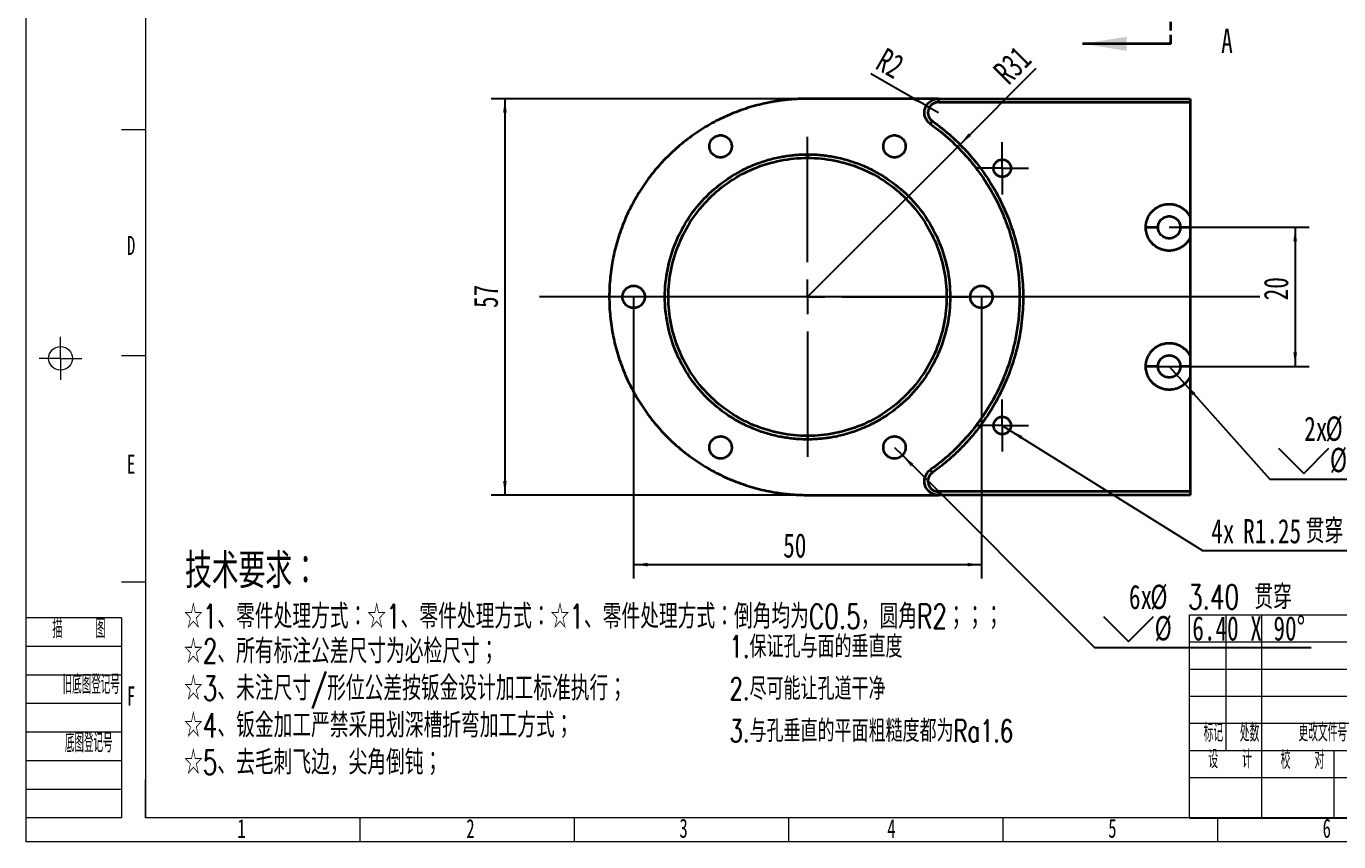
# Model space of a CAD drawing. Header units: millimetres. Extents: x 5 to 292, y 3 to 206.
# Drawn here: x 4.5 to 193.2, y 2.8 to 120.1 of the extents above; entities that cross this region are included whole.
import ezdxf

# ---------------------------------------------------------------- set-up
doc = ezdxf.new("R2010")
doc.units = ezdxf.units.MM
doc.linetypes.add('HIDDEN', pattern=[1.905, 1.27, -0.635])
doc.layers.add('10', color=7, linetype='Continuous')
doc.layers.add('SLD-0', color=7, linetype='Continuous')
doc.layers.add('粗实线层', color=7, linetype='Continuous', lineweight=25)
doc.styles.add('SLDTEXTSTYLE0', font='TXT', dxfattribs={"width": 0.7, "bigfont": 'bigfont'})
doc.styles.add('SLDTEXTSTYLE1', font='TXT', dxfattribs={"width": 0.7})
doc.styles.add('SLDTEXTSTYLE2', font='TXT', dxfattribs={"width": 0.49, "bigfont": 'bigfont'})
doc.styles.add('SLDTEXTSTYLE4', font='TXT', dxfattribs={"width": 0.496, "bigfont": 'bigfont'})
doc.styles.add('SLDTEXTSTYLE7', font='TXT', dxfattribs={"width": 0.638186})
doc.styles.add('SLDTEXTSTYLE8', font='TXT', dxfattribs={"width": 0.484951, "bigfont": 'bigfont'})
doc.styles.add('SLDTEXTSTYLE9', font='TXT', dxfattribs={"width": 0.454852, "bigfont": 'bigfont'})
doc.dimstyles.new('SLDDIMSTYLE1', dxfattribs={"dimtxt": 3.5, "dimasz": 2, "dimexe": 0, "dimexo": 0.0625, "dimgap": 0.875, "dimtad": 2, "dimrnd": 1e-09, "dimzin": 12, "dimdsep": 46, "dimtxsty": 'SLDTEXTSTYLE1', "dimsah": 1, "dimcen": 0.09, "dimadec": 0, "dimazin": 3, "dimtfac": 1, "dimtofl": 0, "dimtmove": 0, "dimatfit": 3, "dimfxl": 0, "dimfrac": 2, "dimtolj": 1, "dimtzin": 12, "dimarcsym": 0})
doc.dimstyles.new('SLDDIMSTYLE2', dxfattribs={"dimtxt": 3.5, "dimasz": 2, "dimexe": 0, "dimexo": 0.0625, "dimgap": 0.875, "dimtad": 0, "dimtih": 1, "dimtoh": 1, "dimrnd": 1e-09, "dimzin": 12, "dimdsep": 46, "dimtxsty": 'SLDTEXTSTYLE1', "dimsah": 1, "dimcen": 0, "dimadec": 0, "dimazin": 3, "dimtfac": 1, "dimtofl": 0, "dimtmove": 0, "dimatfit": 3, "dimfxl": 0, "dimfrac": 2, "dimtolj": 1, "dimtzin": 12, "dimarcsym": 0})
doc.dimstyles.new('SLDDIMSTYLE3', dxfattribs={"dimtxt": 3.5, "dimasz": 2, "dimexe": 0, "dimexo": 0.0625, "dimgap": 0.875, "dimtad": 2, "dimrnd": 1e-09, "dimzin": 12, "dimdsep": 46, "dimtxsty": 'SLDTEXTSTYLE1', "dimsah": 1, "dimcen": 0, "dimadec": 0, "dimazin": 3, "dimtfac": 1, "dimtofl": 0, "dimtmove": 0, "dimatfit": 3, "dimfxl": 0, "dimfrac": 2, "dimtolj": 1, "dimtzin": 12, "dimarcsym": 0})
doc.dimstyles.new('SLDDIMSTYLE4', dxfattribs={"dimtxt": 3.5, "dimasz": 2, "dimexe": 0, "dimexo": 0.0625, "dimgap": 0.875, "dimtad": 0, "dimtih": 1, "dimtoh": 1, "dimrnd": 1e-09, "dimzin": 12, "dimdsep": 46, "dimtxsty": 'SLDTEXTSTYLE1', "dimsah": 1, "dimcen": 0, "dimadec": 0, "dimazin": 3, "dimtfac": 1, "dimtofl": 0, "dimtmove": 0, "dimatfit": 3, "dimfxl": 0, "dimfrac": 2, "dimtolj": 1, "dimtzin": 12, "dimarcsym": 0})

# ---------------------------------------------------------------- blocks, each defined once
blk = doc.blocks.new('SW_NOTE_0_1')
at = {"layer": 'SLD-0', "color": 0, "char_height": 3.5, "attachment_point": 1, "style": 'SLDTEXTSTYLE0'}
for s, insert in [('☆2、所有标注公差尺寸为必检尺寸；', (0, 4.51)), ('☆3、未注尺寸/形位公差按钣金设计加工标准执行；', (0, -0.82)), ('☆4、钣金加工严禁采用划深槽折弯加工方式；', (0, -6.15)), ('☆5、去毛刺飞边，尖角倒钝；', (0, -11.48))]:
    blk.add_mtext(s, dxfattribs=dict(at, insert=insert))
blk = doc.blocks.new('SW_NOTE_0_4')
at = {"layer": '粗实线层', "color": 0, "char_height": 3.175, "attachment_point": 1, "style": 'SLDTEXTSTYLE0'}
for s, insert in [('1.保证孔与面的垂直度', (0, 4.09)), ('2.尽可能让孔道干净', (0, -1.97)), ('3.与孔垂直的平面粗糙度都为Ra1.6', (0, -8.03))]:
    blk.add_mtext(s, dxfattribs=dict(at, insert=insert))
blk = doc.blocks.new('_D_4')
at = {"layer": '10'}
for p, q in [((135.64, 109.67), (71.32, 109.67)), ((73.32, 109.67), (73.32, 52.67)), ((135.64, 52.67), (71.32, 52.67))]:
    blk.add_line(p, q, dxfattribs=at)
for points in [[(73.32, 109.67), (73.07, 107.67), (73.57, 107.67)], [(73.32, 52.67), (73.57, 54.67), (73.07, 54.67)]]:
    blk.add_solid(points, dxfattribs=at)
at = {"layer": '10', "insert": (68.81, 79.57), "char_height": 3.5, "attachment_point": 1, "rotation": 90, "style": 'SLDTEXTSTYLE1'}
blk.add_mtext('57', dxfattribs=at)
blk = doc.blocks.new('_D_5')
at = {"layer": '10'}
for p, q in [((91.83, 81.17), (91.83, 40.66)), ((141.83, 81.17), (141.83, 40.66)), ((91.83, 42.66), (141.83, 42.66))]:
    blk.add_line(p, q, dxfattribs=at)
for points in [[(91.83, 42.66), (93.83, 42.41), (93.83, 42.91)], [(141.83, 42.66), (139.83, 42.91), (139.83, 42.41)]]:
    blk.add_solid(points, dxfattribs=at)
at = {"layer": '10', "insert": (113.33, 47.17), "char_height": 3.5, "attachment_point": 1, "style": 'SLDTEXTSTYLE1'}
blk.add_mtext('50', dxfattribs=at)
blk = doc.blocks.new('_D_6')
at = {"layer": '10'}
for q in [(149.71, 114.04), (116.83, 81.17)]:
    blk.add_line((138.75, 103.09), q, dxfattribs=at)
blk.add_solid([(138.75, 103.09), (140.34, 104.32), (139.98, 104.68)], dxfattribs=at)
at = {"layer": '10', "insert": (143.26, 113.98), "char_height": 3.5, "attachment_point": 1, "rotation": 45, "style": 'SLDTEXTSTYLE1'}
blk.add_mtext('R31', dxfattribs=at)
blk = doc.blocks.new('SW_SYMBOL_HOLE_SINK')
at = {"layer": '10', "color": 0}
for p, q in [((0, 875), (800, 75)), ((800, 75), (1600, 875))]:
    blk.add_line(p, q, dxfattribs=at)
blk = doc.blocks.new('_D_7')
at = {"layer": '10'}
for p, q in [((129.33, 59.51), (130.46, 58.38)), ((130.46, 58.38), (158.11, 30.73)), ((158.11, 30.73), (189.22, 30.73))]:
    blk.add_line(p, q, dxfattribs=at)
blk.add_solid([(130.46, 58.38), (131.7, 56.79), (132.05, 57.15)], dxfattribs=at)
at = {"layer": '10', "xscale": 0.004511737089201878, "yscale": 0.004511737089201878, "zscale": 0.004511737089201878}
blk.add_blockref('SW_SYMBOL_HOLE_SINK', (159.36, 31.25), dxfattribs=at)
at = {"layer": '10', "char_height": 3.5, "attachment_point": 1}
for s, insert, style in [('6x', (163.04, 39.76), 'SLDTEXTSTYLE1'), ('%%c', (166.11, 39.77), 'SLDTEXTSTYLE1'), ('3.40 贯穿', (171.53, 39.76), 'SLDTEXTSTYLE0'), ('%%c', (166.73, 35.26), 'SLDTEXTSTYLE1'), ('6.40 X 90°', (172.15, 35.24), 'SLDTEXTSTYLE1')]:
    blk.add_mtext(s, dxfattribs=dict(at, insert=insert, style=style))
blk = doc.blocks.new('_D_8')
at = {"layer": '10'}
for p, q in [((144.83, 62.67), (145.89, 62)), ((145.89, 62), (173.62, 44.71)), ((173.62, 44.71), (194.79, 44.71))]:
    blk.add_line(p, q, dxfattribs=at)
blk.add_solid([(145.89, 62), (147.45, 60.73), (147.72, 61.16)], dxfattribs=at)
at = {"layer": '10', "char_height": 3.5, "attachment_point": 1}
for s, insert, style in [('4x', (174.87, 49.22), 'SLDTEXTSTYLE1'), ('R1.25', (179.46, 49.22), 'SLDTEXTSTYLE1'), ('贯穿', (188.45, 49.22), 'SLDTEXTSTYLE0')]:
    blk.add_mtext(s, dxfattribs=dict(at, insert=insert, style=style))
blk = doc.blocks.new('_D_9')
at = {"layer": '10'}
for p, q in [((168.83, 71.17), (171.06, 68.66)), ((171.06, 68.66), (183.31, 54.93)), ((183.31, 54.93), (214.43, 54.93))]:
    blk.add_line(p, q, dxfattribs=at)
blk.add_solid([(171.06, 68.66), (172.21, 67), (172.58, 67.33)], dxfattribs=at)
at = {"layer": '10', "xscale": 0.004511737089201878, "yscale": 0.004511737089201878, "zscale": 0.004511737089201878}
blk.add_blockref('SW_SYMBOL_HOLE_SINK', (184.56, 55.45), dxfattribs=at)
at = {"layer": '10', "char_height": 3.5, "attachment_point": 1}
for s, insert, style in [('3.40 贯穿', (196.74, 63.96), 'SLDTEXTSTYLE0'), ('2x', (188.24, 63.96), 'SLDTEXTSTYLE1'), ('%%c', (191.31, 63.97), 'SLDTEXTSTYLE1'), ('%%c', (191.93, 59.46), 'SLDTEXTSTYLE1'), ('6.40 X 90°', (197.35, 59.44), 'SLDTEXTSTYLE1')]:
    blk.add_mtext(s, dxfattribs=dict(at, insert=insert, style=style))
blk = doc.blocks.new('_D_10')
at = {"layer": '10'}
for p, q in [((168.83, 91.17), (188.94, 91.17)), ((186.94, 91.17), (186.94, 71.17)), ((167.23, 71.17), (188.94, 71.17))]:
    blk.add_line(p, q, dxfattribs=at)
for points in [[(186.94, 91.17), (186.69, 89.17), (187.19, 89.17)], [(186.94, 71.17), (187.19, 73.17), (186.69, 73.17)]]:
    blk.add_solid(points, dxfattribs=at)
at = {"layer": '10', "insert": (182.43, 80.67), "char_height": 3.5, "attachment_point": 1, "rotation": 90, "style": 'SLDTEXTSTYLE1'}
blk.add_mtext('20', dxfattribs=at)
blk = doc.blocks.new('_D_11')
at = {"layer": '10'}
for q in [(125.92, 113.25), (135.64, 107.67)]:
    blk.add_line((133.91, 108.66), q, dxfattribs=at)
blk.add_solid([(133.91, 108.66), (132.3, 109.87), (132.05, 109.44)], dxfattribs=at)
at = {"layer": '10', "insert": (128.14, 117.12), "char_height": 3.5, "attachment_point": 1, "rotation": 330.1494, "style": 'SLDTEXTSTYLE1'}
blk.add_mtext('R2', dxfattribs=at)
blk = doc.blocks.new('SW_CENTERMARKSYMBOL_2')
at = {"layer": '10', "color": 0}
for p, q in [((0, 5), (0, 23)), ((0, 0), (0, 2.5)), ((-5, 0), (-23, 0)), ((0, 0), (-2.5, 0)), ((0, 0), (0, -2.5)), ((0, 0), (2.5, 0)), ((5, 0), (23, 0)), ((0, -5), (0, -23))]:
    blk.add_line(p, q, dxfattribs=at)
blk = doc.blocks.new('SW_CENTERMARKSYMBOL_3')
at = {"layer": '10', "color": 0}
for p, q in [((0, 2.5), (0, 3.75)), ((0, 0), (0, 2.5)), ((-2.5, 0), (-3.75, 0)), ((0, 0), (-2.5, 0)), ((0, 0), (0, -2.5)), ((0, 0), (2.5, 0)), ((2.5, 0), (3.75, 0)), ((0, -2.5), (0, -3.75))]:
    blk.add_line(p, q, dxfattribs=at)
blk = doc.blocks.new('SW_CENTERMARKSYMBOL_4')
at = {"layer": '10', "color": 0}
for p, q in [((0, 2.5), (0, 3.75)), ((0, 0), (0, 2.5)), ((-2.5, 0), (-3.75, 0)), ((0, 0), (-2.5, 0)), ((0, 0), (0, -2.5)), ((0, 0), (2.5, 0)), ((2.5, 0), (3.75, 0)), ((0, -2.5), (0, -3.75))]:
    blk.add_line(p, q, dxfattribs=at)

msp = doc.modelspace()

# ---------------------------------------------------------------- linework, layer by layer
at = {"color": 7, "linetype": 'HIDDEN', "lineweight": 35}
msp.add_line((169.072, 117.569), (169.072, 123.919), dxfattribs=at)
at = {"color": 7, "linetype": 'Continuous', "lineweight": 35}
for p, q in [((169.072, 117.569), (156.372, 117.569)), ((135.642, 109.665), (116.827, 109.665)), ((135.642, 109.665), (135.642, 109.165)), ((135.642, 109.665), (171.827, 109.665)), ((171.827, 109.665), (171.827, 109.165)), ((135.642, 109.165), (171.827, 109.165)), ((171.827, 109.165), (171.827, 92.678)), ((134.484, 106.035), (134.773, 106.442)), ((116.827, 101.665), (116.827, 101.165)), ((167.227, 91.165), (165.467, 91.165)), ((171.827, 91.165), (170.427, 91.165)), ((171.827, 89.652), (171.827, 72.678)), ((167.227, 71.165), (165.467, 71.165)), ((171.827, 71.165), (170.427, 71.165)), ((171.827, 69.652), (171.827, 53.165)), ((116.827, 61.165), (116.827, 60.665)), ((134.773, 55.888), (134.484, 56.296)), ((171.827, 53.165), (135.642, 53.165)), ((135.642, 53.165), (135.642, 52.665)), ((171.827, 53.165), (171.827, 52.665)), ((116.827, 52.665), (135.642, 52.665)), ((171.827, 52.665), (135.642, 52.665))]:
    msp.add_line(p, q, dxfattribs=at)
for points, knots in [([(116.827, 109.665), (116.657, 109.664), (116.317, 109.663), (115.808, 109.649), (115.3, 109.626), (114.793, 109.594), (114.286, 109.554), (113.781, 109.504), (113.276, 109.445), (112.772, 109.377), (112.269, 109.3), (111.767, 109.214), (110.518, 108.977), (108.54, 108.483), (105.903, 107.538), (103.37, 106.341), (100.968, 104.9), (98.717, 103.232), (96.642, 101.35), (94.76, 99.275), (93.092, 97.024), (91.651, 94.622), (90.454, 92.089), (89.51, 89.452), (88.83, 86.734), (88.418, 83.963), (88.281, 81.165), (88.418, 78.367), (88.83, 75.597), (89.51, 72.879), (90.454, 70.242), (91.651, 67.709), (93.092, 65.306), (94.76, 63.056), (96.642, 60.981), (98.717, 59.099), (100.968, 57.431), (103.37, 55.99), (105.903, 54.793), (108.54, 53.848), (110.655, 53.319), (112.184, 53.041), (113.107, 52.904), (114.033, 52.797), (114.961, 52.721), (115.893, 52.674), (116.515, 52.668), (116.827, 52.665)], [0, 0, 0, 0, 0.0056969, 0.0113857, 0.0170682, 0.0227463, 0.0284218, 0.0340965, 0.0397722, 0.0454507, 0.0511339, 0.0568235, 0.0625214, 0.0937668, 0.1250184, 0.1562639, 0.1875155, 0.218761, 0.2500126, 0.2812581, 0.3125097, 0.3437552, 0.3750068, 0.4062522, 0.4375039, 0.4687493, 0.500001, 0.5312464, 0.562498, 0.5937435, 0.6249951, 0.6562406, 0.6874922, 0.7187377, 0.7499893, 0.7812348, 0.8124864, 0.8437318, 0.8749835, 0.9062289, 0.9374806, 0.9479183, 0.9583339, 0.9687387, 0.9791439, 0.9895606, 1, 1, 1, 1]), ([(134.484, 106.035), (134.141, 106.278), (133.878, 106.633), (133.611, 107.431), (133.608, 107.872), (133.864, 108.674), (134.122, 109.032), (134.801, 109.528), (135.221, 109.665), (135.642, 109.665)], [0, 0, 0, 0, 0.25, 0.25, 0.5, 0.5, 0.75, 0.75, 1, 1, 1, 1]), ([(135.642, 109.165), (135.602, 109.164), (135.523, 109.163), (135.406, 109.148), (135.29, 109.125), (135.138, 109.082), (134.955, 109.006), (134.753, 108.881), (134.573, 108.727), (134.369, 108.486), (134.188, 108.129), (134.129, 107.733), (134.156, 107.419), (134.213, 107.188), (134.305, 106.969), (134.432, 106.769), (134.586, 106.588), (134.711, 106.491), (134.773, 106.442)], [0, 0, 0, 0, 0.0313662, 0.0625547, 0.0937616, 0.1251828, 0.1876525, 0.2502691, 0.3127388, 0.3753553, 0.5000478, 0.6247402, 0.6872099, 0.7498265, 0.8122962, 0.8749128, 0.9374197, 1, 1, 1, 1]), ([(134.484, 106.035), (136.46, 104.632), (138.267, 102.992), (141.445, 99.333), (142.815, 97.313), (145.038, 93.007), (145.892, 90.721), (147.037, 86.012), (147.327, 83.589), (147.327, 81.165)], [0, 0, 0, 0, 0.25, 0.25, 0.5, 0.5, 0.75, 0.75, 1, 1, 1, 1]), ([(134.773, 106.442), (134.928, 106.331), (135.236, 106.11), (135.691, 105.767), (136.14, 105.417), (136.581, 105.059), (137.015, 104.694), (137.442, 104.321), (137.862, 103.94), (138.275, 103.551), (138.681, 103.155), (139.08, 102.75), (139.472, 102.338), (139.857, 101.919), (140.924, 100.712), (142.547, 98.605), (144.435, 95.423), (145.937, 92.04), (147.021, 88.502), (147.681, 84.86), (147.9, 81.165), (147.681, 77.471), (147.021, 73.829), (145.937, 70.291), (144.435, 66.908), (142.547, 63.725), (140.665, 61.281), (138.995, 59.469), (137.885, 58.401), (136.961, 57.588), (136.25, 56.999), (135.522, 56.43), (135.023, 56.069), (134.773, 55.888)], [0, 0, 0, 0, 0.00965469, 0.01929168, 0.02891417, 0.0385254, 0.0481286, 0.05772704, 0.06732396, 0.07692262, 0.08652627, 0.09613816, 0.10576154, 0.11539963, 0.12505564, 0.18754264, 0.25003899, 0.31252598, 0.37502233, 0.43750932, 0.50000567, 0.56249267, 0.62498902, 0.68747601, 0.74997236, 0.81245935, 0.8749557, 0.90621038, 0.93747438, 0.95311098, 0.96873486, 0.9843599, 1, 1, 1, 1]), ([(102.727, 102.816), (102.728, 102.858), (102.73, 102.942), (102.745, 103.067), (102.769, 103.19), (102.803, 103.31), (102.869, 103.487), (102.987, 103.711), (103.188, 103.954), (103.432, 104.155), (103.711, 104.303), (104.012, 104.396), (104.327, 104.426), (104.641, 104.396), (104.943, 104.303), (105.222, 104.155), (105.465, 103.955), (105.666, 103.711), (105.798, 103.463), (105.877, 103.231), (105.919, 103.025), (105.924, 102.886), (105.927, 102.816)], [0, 0, 0, 0, 0.025165, 0.0501048, 0.074975, 0.0999326, 0.1251329, 0.1875597, 0.2500977, 0.3125245, 0.3750625, 0.4374893, 0.5000273, 0.5624541, 0.6249921, 0.6874189, 0.7499569, 0.8123837, 0.8749217, 0.916711, 0.9581615, 1, 1, 1, 1]), ([(127.727, 102.816), (127.728, 102.858), (127.73, 102.942), (127.745, 103.067), (127.769, 103.19), (127.803, 103.31), (127.869, 103.487), (127.987, 103.711), (128.188, 103.954), (128.432, 104.155), (128.711, 104.303), (129.012, 104.396), (129.327, 104.426), (129.641, 104.396), (129.943, 104.303), (130.222, 104.155), (130.465, 103.955), (130.666, 103.711), (130.798, 103.463), (130.877, 103.231), (130.919, 103.025), (130.924, 102.886), (130.927, 102.816)], [0, 0, 0, 0, 0.025165, 0.0501048, 0.074975, 0.0999326, 0.1251329, 0.1875597, 0.2500977, 0.3125245, 0.3750625, 0.4374893, 0.5000273, 0.5624541, 0.6249921, 0.6874189, 0.7499569, 0.8123837, 0.8749217, 0.916711, 0.9581615, 1, 1, 1, 1]), ([(105.927, 102.816), (105.926, 102.774), (105.924, 102.69), (105.909, 102.565), (105.885, 102.442), (105.85, 102.321), (105.785, 102.145), (105.666, 101.921), (105.465, 101.678), (105.222, 101.477), (104.943, 101.329), (104.641, 101.236), (104.327, 101.206), (104.013, 101.236), (103.711, 101.328), (103.432, 101.476), (103.188, 101.677), (102.987, 101.921), (102.856, 102.169), (102.777, 102.4), (102.734, 102.606), (102.729, 102.746), (102.727, 102.816)], [0, 0, 0, 0, 0.025165, 0.0501048, 0.074975, 0.0999326, 0.1251329, 0.1875597, 0.2500977, 0.3125245, 0.3750625, 0.4374893, 0.5000273, 0.5624541, 0.6249921, 0.6874189, 0.7499569, 0.8123837, 0.8749217, 0.916711, 0.9581615, 1, 1, 1, 1]), ([(130.927, 102.816), (130.926, 102.774), (130.924, 102.69), (130.909, 102.565), (130.885, 102.442), (130.85, 102.321), (130.785, 102.145), (130.666, 101.921), (130.465, 101.678), (130.222, 101.477), (129.943, 101.329), (129.641, 101.236), (129.327, 101.206), (129.013, 101.236), (128.711, 101.328), (128.432, 101.476), (128.188, 101.677), (127.987, 101.921), (127.856, 102.169), (127.777, 102.4), (127.734, 102.606), (127.729, 102.746), (127.727, 102.816)], [0, 0, 0, 0, 0.025165, 0.0501048, 0.074975, 0.0999326, 0.1251329, 0.1875597, 0.2500977, 0.3125245, 0.3750625, 0.4374893, 0.5000273, 0.5624541, 0.6249921, 0.6874189, 0.7499569, 0.8123837, 0.8749217, 0.916711, 0.9581615, 1, 1, 1, 1]), ([(116.827, 60.665), (116.677, 60.666), (116.379, 60.668), (115.932, 60.683), (115.485, 60.707), (115.04, 60.741), (114.595, 60.785), (114.152, 60.839), (113.709, 60.902), (113.268, 60.975), (112.315, 61.154), (110.866, 61.516), (108.969, 62.195), (107.147, 63.057), (104.845, 64.437), (102.237, 66.576), (99.672, 69.703), (97.765, 73.27), (96.591, 77.14), (96.195, 81.165), (96.591, 85.19), (97.765, 89.061), (99.672, 92.628), (102.237, 95.754), (104.845, 97.894), (107.147, 99.274), (108.969, 100.135), (110.866, 100.815), (112.431, 101.206), (113.62, 101.418), (114.417, 101.529), (115.217, 101.607), (116.021, 101.656), (116.558, 101.662), (116.827, 101.665)], [0, 0, 0, 0, 0.0069667, 0.013922, 0.0208692, 0.0278116, 0.0347526, 0.0416954, 0.0486435, 0.0556, 0.0625684, 0.0938363, 0.1251129, 0.1563808, 0.1876574, 0.2501262, 0.312595, 0.3750638, 0.4375326, 0.5000014, 0.5624702, 0.624939, 0.6874078, 0.7498766, 0.8123453, 0.8436133, 0.8748898, 0.9061578, 0.9374343, 0.9499655, 0.9624682, 0.974962, 0.9874661, 1, 1, 1, 1]), ([(116.827, 61.165), (115.518, 61.165), (114.209, 61.294), (111.641, 61.805), (110.383, 62.187), (107.964, 63.189), (106.804, 63.809), (104.627, 65.263), (103.61, 66.098), (101.759, 67.949), (100.925, 68.966), (99.47, 71.142), (98.85, 72.302), (97.848, 74.721), (97.466, 75.98), (96.956, 78.547), (96.827, 79.856), (96.827, 82.474), (96.956, 83.783), (97.466, 86.351), (97.848, 87.61), (98.85, 90.028), (99.47, 91.188), (100.925, 93.365), (101.759, 94.382), (103.61, 96.233), (104.627, 97.067), (106.804, 98.522), (107.964, 99.142), (110.383, 100.144), (111.641, 100.526), (114.209, 101.036), (115.518, 101.165), (116.827, 101.165)], [0, 0, 0, 0, 0.0625, 0.0625, 0.125, 0.125, 0.1875, 0.1875, 0.25, 0.25, 0.3125, 0.3125, 0.375, 0.375, 0.4375, 0.4375, 0.5, 0.5, 0.5625, 0.5625, 0.625, 0.625, 0.6875, 0.6875, 0.75, 0.75, 0.8125, 0.8125, 0.875, 0.875, 0.9375, 0.9375, 1, 1, 1, 1]), ([(116.827, 101.665), (116.976, 101.664), (117.275, 101.663), (117.722, 101.647), (118.168, 101.623), (118.614, 101.589), (119.058, 101.545), (119.502, 101.492), (119.944, 101.429), (120.386, 101.356), (121.339, 101.177), (122.787, 100.815), (124.684, 100.135), (126.506, 99.274), (128.808, 97.894), (131.416, 95.754), (133.982, 92.628), (135.888, 89.061), (137.063, 85.19), (137.459, 81.165), (137.063, 77.14), (135.888, 73.27), (133.982, 69.703), (131.416, 66.576), (128.809, 64.437), (126.506, 63.057), (124.684, 62.196), (122.788, 61.516), (121.223, 61.125), (120.034, 60.912), (119.237, 60.802), (118.436, 60.723), (117.633, 60.674), (117.096, 60.668), (116.827, 60.665)], [0, 0, 0, 0, 0.0069667, 0.013922, 0.0208692, 0.0278116, 0.0347526, 0.0416954, 0.0486435, 0.0556, 0.0625684, 0.0938363, 0.1251129, 0.1563808, 0.1876574, 0.2501262, 0.312595, 0.3750638, 0.4375326, 0.5000014, 0.5624702, 0.624939, 0.6874078, 0.7498766, 0.8123453, 0.8436133, 0.8748898, 0.9061578, 0.9374343, 0.9499655, 0.9624682, 0.974962, 0.9874661, 1, 1, 1, 1]), ([(116.827, 101.165), (118.136, 101.165), (119.445, 101.036), (122.012, 100.526), (123.271, 100.144), (125.69, 99.142), (126.85, 98.522), (129.027, 97.067), (130.043, 96.233), (131.895, 94.382), (132.729, 93.365), (134.183, 91.188), (134.803, 90.028), (135.805, 87.61), (136.187, 86.351), (136.698, 83.783), (136.827, 82.474), (136.827, 79.856), (136.698, 78.547), (136.187, 75.98), (135.805, 74.721), (134.803, 72.302), (134.183, 71.142), (132.729, 68.966), (131.895, 67.949), (130.043, 66.098), (129.027, 65.263), (126.85, 63.809), (125.69, 63.189), (123.271, 62.187), (122.012, 61.805), (119.445, 61.294), (118.136, 61.165), (116.827, 61.165)], [0, 0, 0, 0, 0.0625, 0.0625, 0.125, 0.125, 0.1875, 0.1875, 0.25, 0.25, 0.3125, 0.3125, 0.375, 0.375, 0.4375, 0.4375, 0.5, 0.5, 0.5625, 0.5625, 0.625, 0.625, 0.6875, 0.6875, 0.75, 0.75, 0.8125, 0.8125, 0.875, 0.875, 0.9375, 0.9375, 1, 1, 1, 1]), ([(143.577, 99.665), (143.578, 99.698), (143.579, 99.764), (143.591, 99.861), (143.61, 99.957), (143.637, 100.052), (143.688, 100.19), (143.78, 100.364), (143.937, 100.555), (144.128, 100.712), (144.417, 100.866), (144.827, 100.948), (145.237, 100.866), (145.526, 100.712), (145.716, 100.555), (145.873, 100.365), (145.976, 100.171), (146.038, 99.99), (146.071, 99.829), (146.075, 99.72), (146.077, 99.665)], [0, 0, 0, 0, 0.0251908, 0.0501587, 0.0750595, 0.1000502, 0.1252863, 0.1877742, 0.2504046, 0.3128925, 0.3755229, 0.500027, 0.624531, 0.687019, 0.7496493, 0.8121373, 0.8747677, 0.9166016, 0.958103, 1, 1, 1, 1]), ([(146.077, 99.665), (146.076, 99.632), (146.075, 99.567), (146.063, 99.469), (146.044, 99.373), (146.017, 99.279), (145.966, 99.141), (145.873, 98.966), (145.716, 98.776), (145.526, 98.619), (145.237, 98.465), (144.827, 98.382), (144.417, 98.465), (144.128, 98.619), (143.937, 98.776), (143.78, 98.966), (143.677, 99.16), (143.616, 99.341), (143.583, 99.502), (143.579, 99.611), (143.577, 99.665)], [0, 0, 0, 0, 0.0251908, 0.0501587, 0.0750595, 0.1000502, 0.1252863, 0.1877742, 0.2504046, 0.3128925, 0.3755229, 0.500027, 0.624531, 0.687019, 0.7496493, 0.8121373, 0.8747677, 0.9166016, 0.958103, 1, 1, 1, 1]), ([(165.467, 91.165), (165.468, 91.228), (165.47, 91.353), (165.486, 91.54), (165.512, 91.725), (165.548, 91.908), (165.594, 92.089), (165.689, 92.387), (165.866, 92.788), (166.178, 93.258), (166.563, 93.67), (167.011, 94.011), (167.51, 94.274), (168.045, 94.449), (168.603, 94.534), (169.166, 94.524), (169.72, 94.421), (170.249, 94.226), (170.739, 93.948), (171.127, 93.63), (171.423, 93.309), (171.648, 93.008), (171.767, 92.788), (171.827, 92.678)], [0, 0, 0, 0, 0.0209506, 0.0417743, 0.062536, 0.0833011, 0.1041352, 0.1251029, 0.1875587, 0.2500765, 0.3125324, 0.3750501, 0.437506, 0.5000238, 0.5624796, 0.6249974, 0.6874533, 0.749971, 0.8124269, 0.8749446, 0.9167034, 0.9582138, 1, 1, 1, 1]), ([(167.227, 91.165), (167.227, 91.375), (167.268, 91.584), (167.429, 91.971), (167.547, 92.149), (167.844, 92.445), (168.021, 92.563), (168.408, 92.724), (168.617, 92.765), (169.036, 92.765), (169.246, 92.724), (169.633, 92.563), (169.81, 92.445), (170.106, 92.149), (170.225, 91.971), (170.385, 91.584), (170.427, 91.375), (170.427, 91.165)], [0, 0, 0, 0, 0.125, 0.125, 0.25, 0.25, 0.375, 0.375, 0.5, 0.5, 0.625, 0.625, 0.75, 0.75, 0.875, 0.875, 1, 1, 1, 1]), ([(171.827, 92.678), (171.827, 92.612), (171.827, 92.482), (171.827, 92.286), (171.827, 92.094), (171.827, 91.885), (171.827, 91.657), (171.827, 91.411), (171.827, 91.247), (171.827, 91.165)], [0, 0, 0, 0, 0.1386212, 0.2720826, 0.4006583, 0.5246543, 0.6861818, 0.8443059, 1, 1, 1, 1]), ([(171.827, 89.652), (171.798, 89.597), (171.74, 89.486), (171.641, 89.326), (171.535, 89.173), (171.42, 89.026), (171.297, 88.885), (171.079, 88.662), (170.739, 88.383), (170.25, 88.104), (169.721, 87.909), (169.166, 87.807), (168.603, 87.796), (168.046, 87.882), (167.51, 88.056), (167.012, 88.32), (166.563, 88.661), (166.178, 89.073), (165.866, 89.542), (165.663, 90.001), (165.543, 90.421), (165.479, 90.791), (165.471, 91.04), (165.467, 91.165)], [0, 0, 0, 0, 0.0209506, 0.0417743, 0.062536, 0.0833011, 0.1041352, 0.1251029, 0.1875587, 0.2500765, 0.3125324, 0.3750501, 0.437506, 0.5000238, 0.5624796, 0.6249974, 0.6874533, 0.749971, 0.8124269, 0.8749446, 0.9167034, 0.9582138, 1, 1, 1, 1]), ([(170.427, 91.165), (170.427, 90.956), (170.385, 90.747), (170.225, 90.36), (170.106, 90.182), (169.81, 89.886), (169.633, 89.767), (169.246, 89.607), (169.036, 89.565), (168.617, 89.565), (168.408, 89.607), (168.021, 89.767), (167.844, 89.886), (167.547, 90.182), (167.429, 90.36), (167.268, 90.747), (167.227, 90.956), (167.227, 91.165)], [0, 0, 0, 0, 0.125, 0.125, 0.25, 0.25, 0.375, 0.375, 0.5, 0.5, 0.625, 0.625, 0.75, 0.75, 0.875, 0.875, 1, 1, 1, 1]), ([(171.827, 91.165), (171.827, 91.117), (171.827, 91.019), (171.827, 90.873), (171.827, 90.726), (171.827, 90.578), (171.827, 90.35), (171.827, 90.037), (171.827, 89.784), (171.827, 89.652)], [0, 0, 0, 0, 0.0928261, 0.186421, 0.2809992, 0.376769, 0.4739306, 0.7269775, 1, 1, 1, 1]), ([(90.227, 81.165), (90.228, 81.207), (90.23, 81.291), (90.245, 81.416), (90.269, 81.539), (90.303, 81.66), (90.369, 81.837), (90.487, 82.06), (90.688, 82.304), (90.932, 82.505), (91.211, 82.653), (91.512, 82.745), (91.827, 82.775), (92.141, 82.745), (92.443, 82.653), (92.722, 82.505), (92.965, 82.304), (93.166, 82.06), (93.298, 81.812), (93.377, 81.581), (93.419, 81.375), (93.424, 81.235), (93.427, 81.165)], [0, 0, 0, 0, 0.025165, 0.0501048, 0.074975, 0.0999326, 0.1251329, 0.1875597, 0.2500977, 0.3125245, 0.3750625, 0.4374893, 0.5000273, 0.5624541, 0.6249921, 0.6874189, 0.7499569, 0.8123837, 0.8749217, 0.916711, 0.9581615, 1, 1, 1, 1]), ([(93.427, 81.165), (93.426, 81.123), (93.424, 81.039), (93.409, 80.915), (93.385, 80.792), (93.35, 80.671), (93.285, 80.494), (93.166, 80.27), (92.965, 80.027), (92.722, 79.826), (92.443, 79.678), (92.141, 79.585), (91.827, 79.555), (91.513, 79.585), (91.211, 79.678), (90.932, 79.826), (90.688, 80.027), (90.487, 80.27), (90.356, 80.518), (90.277, 80.75), (90.234, 80.956), (90.229, 81.095), (90.227, 81.165)], [0, 0, 0, 0, 0.02516495, 0.05010475, 0.07497501, 0.09993264, 0.12513293, 0.18755975, 0.25009772, 0.31252454, 0.37506251, 0.43748933, 0.5000273, 0.56245412, 0.62499209, 0.68741892, 0.74995689, 0.81238371, 0.87492168, 0.91671104, 0.95816147, 1, 1, 1, 1]), ([(147.327, 81.165), (147.327, 78.742), (147.037, 76.319), (145.892, 71.61), (145.038, 69.324), (142.815, 65.017), (141.445, 62.998), (138.267, 59.338), (136.46, 57.699), (134.484, 56.296)], [0, 0, 0, 0, 0.25, 0.25, 0.5, 0.5, 0.75, 0.75, 1, 1, 1, 1]), ([(140.227, 81.165), (140.228, 81.207), (140.23, 81.291), (140.245, 81.416), (140.269, 81.539), (140.303, 81.66), (140.369, 81.837), (140.487, 82.06), (140.688, 82.304), (140.932, 82.505), (141.211, 82.653), (141.512, 82.745), (141.827, 82.775), (142.141, 82.745), (142.443, 82.653), (142.722, 82.505), (142.965, 82.304), (143.166, 82.06), (143.298, 81.812), (143.377, 81.581), (143.419, 81.375), (143.424, 81.235), (143.427, 81.165)], [0, 0, 0, 0, 0.025165, 0.0501048, 0.074975, 0.0999326, 0.1251329, 0.1875597, 0.2500977, 0.3125245, 0.3750625, 0.4374893, 0.5000273, 0.5624541, 0.6249921, 0.6874189, 0.7499569, 0.8123837, 0.8749217, 0.916711, 0.9581615, 1, 1, 1, 1]), ([(143.427, 81.165), (143.426, 81.123), (143.424, 81.039), (143.409, 80.915), (143.385, 80.792), (143.35, 80.671), (143.285, 80.494), (143.166, 80.27), (142.965, 80.027), (142.722, 79.826), (142.443, 79.678), (142.141, 79.585), (141.827, 79.555), (141.513, 79.585), (141.211, 79.678), (140.932, 79.826), (140.688, 80.027), (140.487, 80.27), (140.356, 80.518), (140.277, 80.75), (140.234, 80.956), (140.229, 81.095), (140.227, 81.165)], [0, 0, 0, 0, 0.025165, 0.0501048, 0.074975, 0.0999326, 0.1251329, 0.1875597, 0.2500977, 0.3125245, 0.3750625, 0.4374893, 0.5000273, 0.5624541, 0.6249921, 0.6874189, 0.7499569, 0.8123837, 0.8749217, 0.916711, 0.9581615, 1, 1, 1, 1]), ([(165.467, 71.165), (165.468, 71.228), (165.47, 71.353), (165.486, 71.54), (165.512, 71.725), (165.548, 71.908), (165.594, 72.089), (165.689, 72.387), (165.866, 72.788), (166.178, 73.258), (166.563, 73.67), (167.011, 74.011), (167.51, 74.274), (168.045, 74.449), (168.603, 74.534), (169.166, 74.524), (169.72, 74.421), (170.249, 74.226), (170.739, 73.948), (171.127, 73.63), (171.423, 73.309), (171.648, 73.008), (171.767, 72.788), (171.827, 72.678)], [0, 0, 0, 0, 0.0209506, 0.0417743, 0.062536, 0.0833011, 0.1041352, 0.1251029, 0.1875587, 0.2500765, 0.3125324, 0.3750501, 0.437506, 0.5000238, 0.5624796, 0.6249974, 0.6874533, 0.749971, 0.8124269, 0.8749446, 0.9167034, 0.9582138, 1, 1, 1, 1]), ([(167.227, 71.165), (167.227, 71.375), (167.268, 71.584), (167.429, 71.971), (167.547, 72.149), (167.844, 72.445), (168.021, 72.563), (168.408, 72.724), (168.617, 72.765), (169.036, 72.765), (169.246, 72.724), (169.633, 72.563), (169.81, 72.445), (170.106, 72.149), (170.225, 71.971), (170.385, 71.584), (170.427, 71.375), (170.427, 71.165)], [0, 0, 0, 0, 0.125, 0.125, 0.25, 0.25, 0.375, 0.375, 0.5, 0.5, 0.625, 0.625, 0.75, 0.75, 0.875, 0.875, 1, 1, 1, 1]), ([(171.827, 72.678), (171.827, 72.612), (171.827, 72.482), (171.827, 72.286), (171.827, 72.094), (171.827, 71.885), (171.827, 71.657), (171.827, 71.411), (171.827, 71.247), (171.827, 71.165)], [0, 0, 0, 0, 0.13862116, 0.27208263, 0.40065827, 0.52465426, 0.6861818, 0.84430588, 1, 1, 1, 1]), ([(171.827, 69.652), (171.798, 69.597), (171.74, 69.486), (171.641, 69.326), (171.535, 69.173), (171.42, 69.026), (171.297, 68.885), (171.079, 68.662), (170.739, 68.383), (170.25, 68.104), (169.721, 67.909), (169.166, 67.807), (168.603, 67.796), (168.046, 67.882), (167.51, 68.056), (167.012, 68.32), (166.563, 68.661), (166.178, 69.073), (165.866, 69.542), (165.663, 70.001), (165.543, 70.421), (165.479, 70.791), (165.471, 71.04), (165.467, 71.165)], [0, 0, 0, 0, 0.0209506, 0.0417743, 0.062536, 0.0833011, 0.1041352, 0.1251029, 0.1875587, 0.2500765, 0.3125324, 0.3750501, 0.437506, 0.5000238, 0.5624796, 0.6249974, 0.6874533, 0.749971, 0.8124269, 0.8749446, 0.9167034, 0.9582138, 1, 1, 1, 1]), ([(170.427, 71.165), (170.427, 70.956), (170.385, 70.747), (170.225, 70.36), (170.106, 70.182), (169.81, 69.886), (169.633, 69.767), (169.246, 69.607), (169.036, 69.565), (168.617, 69.565), (168.408, 69.607), (168.021, 69.767), (167.844, 69.886), (167.547, 70.182), (167.429, 70.36), (167.268, 70.747), (167.227, 70.956), (167.227, 71.165)], [0, 0, 0, 0, 0.125, 0.125, 0.25, 0.25, 0.375, 0.375, 0.5, 0.5, 0.625, 0.625, 0.75, 0.75, 0.875, 0.875, 1, 1, 1, 1]), ([(171.827, 71.165), (171.827, 71.117), (171.827, 71.019), (171.827, 70.873), (171.827, 70.726), (171.827, 70.578), (171.827, 70.35), (171.827, 70.037), (171.827, 69.784), (171.827, 69.652)], [0, 0, 0, 0, 0.0928261, 0.186421, 0.2809992, 0.376769, 0.4739306, 0.7269775, 1, 1, 1, 1]), ([(143.577, 62.665), (143.578, 62.698), (143.579, 62.764), (143.591, 62.861), (143.61, 62.957), (143.637, 63.052), (143.688, 63.19), (143.78, 63.364), (143.937, 63.555), (144.128, 63.712), (144.417, 63.866), (144.827, 63.948), (145.237, 63.866), (145.526, 63.712), (145.716, 63.555), (145.873, 63.365), (145.976, 63.171), (146.038, 62.99), (146.071, 62.829), (146.075, 62.72), (146.077, 62.665)], [0, 0, 0, 0, 0.0251908, 0.0501587, 0.0750595, 0.1000502, 0.1252863, 0.1877742, 0.2504046, 0.3128925, 0.3755229, 0.500027, 0.624531, 0.687019, 0.7496493, 0.8121373, 0.8747677, 0.9166016, 0.958103, 1, 1, 1, 1]), ([(146.077, 62.665), (146.076, 62.632), (146.075, 62.567), (146.063, 62.469), (146.044, 62.373), (146.017, 62.279), (145.966, 62.141), (145.873, 61.966), (145.716, 61.776), (145.526, 61.619), (145.237, 61.465), (144.827, 61.382), (144.417, 61.465), (144.128, 61.619), (143.937, 61.776), (143.78, 61.966), (143.677, 62.16), (143.616, 62.341), (143.583, 62.502), (143.579, 62.611), (143.577, 62.665)], [0, 0, 0, 0, 0.0251908, 0.0501587, 0.0750595, 0.1000502, 0.1252863, 0.1877742, 0.2504046, 0.3128925, 0.3755229, 0.500027, 0.624531, 0.687019, 0.7496493, 0.8121373, 0.8747677, 0.9166016, 0.958103, 1, 1, 1, 1]), ([(102.727, 59.515), (102.728, 59.557), (102.73, 59.641), (102.745, 59.765), (102.769, 59.888), (102.803, 60.009), (102.869, 60.186), (102.987, 60.41), (103.188, 60.653), (103.432, 60.854), (103.711, 61.002), (104.012, 61.095), (104.327, 61.125), (104.641, 61.095), (104.943, 61.002), (105.222, 60.854), (105.465, 60.653), (105.666, 60.41), (105.798, 60.162), (105.877, 59.93), (105.919, 59.724), (105.924, 59.585), (105.927, 59.515)], [0, 0, 0, 0, 0.025165, 0.0501048, 0.074975, 0.0999326, 0.1251329, 0.1875597, 0.2500977, 0.3125245, 0.3750625, 0.4374893, 0.5000273, 0.5624541, 0.6249921, 0.6874189, 0.7499569, 0.8123837, 0.8749217, 0.916711, 0.9581615, 1, 1, 1, 1]), ([(127.727, 59.515), (127.728, 59.557), (127.73, 59.641), (127.745, 59.765), (127.769, 59.888), (127.803, 60.009), (127.869, 60.186), (127.987, 60.41), (128.188, 60.653), (128.432, 60.854), (128.711, 61.002), (129.012, 61.095), (129.327, 61.125), (129.641, 61.095), (129.943, 61.002), (130.222, 60.854), (130.465, 60.653), (130.666, 60.41), (130.798, 60.162), (130.877, 59.93), (130.919, 59.724), (130.924, 59.585), (130.927, 59.515)], [0, 0, 0, 0, 0.025165, 0.0501048, 0.074975, 0.0999326, 0.1251329, 0.1875597, 0.2500977, 0.3125245, 0.3750625, 0.4374893, 0.5000273, 0.5624541, 0.6249921, 0.6874189, 0.7499569, 0.8123837, 0.8749217, 0.916711, 0.9581615, 1, 1, 1, 1]), ([(105.927, 59.515), (105.926, 59.473), (105.924, 59.389), (105.909, 59.264), (105.885, 59.141), (105.85, 59.02), (105.785, 58.843), (105.666, 58.62), (105.465, 58.376), (105.222, 58.175), (104.943, 58.027), (104.641, 57.935), (104.327, 57.905), (104.013, 57.935), (103.711, 58.027), (103.432, 58.175), (103.188, 58.376), (102.987, 58.62), (102.856, 58.868), (102.777, 59.099), (102.734, 59.305), (102.729, 59.445), (102.727, 59.515)], [0, 0, 0, 0, 0.025165, 0.0501048, 0.074975, 0.0999326, 0.1251329, 0.1875597, 0.2500977, 0.3125245, 0.3750625, 0.4374893, 0.5000273, 0.5624541, 0.6249921, 0.6874189, 0.7499569, 0.8123837, 0.8749217, 0.916711, 0.9581615, 1, 1, 1, 1]), ([(130.927, 59.515), (130.926, 59.473), (130.924, 59.389), (130.909, 59.264), (130.885, 59.141), (130.85, 59.02), (130.785, 58.843), (130.666, 58.62), (130.465, 58.376), (130.222, 58.175), (129.943, 58.027), (129.641, 57.935), (129.327, 57.905), (129.013, 57.935), (128.711, 58.027), (128.432, 58.175), (128.188, 58.376), (127.987, 58.62), (127.856, 58.868), (127.777, 59.099), (127.734, 59.305), (127.729, 59.445), (127.727, 59.515)], [0, 0, 0, 0, 0.025165, 0.0501048, 0.074975, 0.0999326, 0.1251329, 0.1875597, 0.2500977, 0.3125245, 0.3750625, 0.4374893, 0.5000273, 0.5624541, 0.6249921, 0.6874189, 0.7499569, 0.8123837, 0.8749217, 0.916711, 0.9581615, 1, 1, 1, 1]), ([(135.642, 52.665), (135.221, 52.665), (134.801, 52.802), (134.122, 53.299), (133.864, 53.657), (133.608, 54.458), (133.611, 54.9), (133.878, 55.698), (134.141, 56.053), (134.484, 56.296)], [0, 0, 0, 0, 0.25, 0.25, 0.5, 0.5, 0.75, 0.75, 1, 1, 1, 1]), ([(134.773, 55.888), (134.742, 55.865), (134.678, 55.818), (134.591, 55.738), (134.51, 55.652), (134.411, 55.529), (134.306, 55.361), (134.213, 55.143), (134.156, 54.912), (134.129, 54.598), (134.188, 54.202), (134.369, 53.845), (134.573, 53.604), (134.753, 53.449), (134.955, 53.324), (135.174, 53.234), (135.405, 53.176), (135.563, 53.169), (135.642, 53.165)], [0, 0, 0, 0, 0.0313662, 0.0625547, 0.0937616, 0.1251828, 0.1876525, 0.2502691, 0.3127388, 0.3753553, 0.5000478, 0.6247402, 0.6872099, 0.7498265, 0.8122962, 0.8749128, 0.9374197, 1, 1, 1, 1])]:
    msp.add_open_spline(points, degree=3, knots=knots, dxfattribs=at)
msp.add_solid([(156.372, 117.569), (162.722, 116.553), (162.722, 118.585)], dxfattribs=at)
at = {"layer": '10'}
msp.add_line((181.853, 81.165), (78.301, 81.165), dxfattribs=at)
at = {"layer": 'SLD-0', "color": 179, "linetype": 'Continuous', "lineweight": 18}
for p, q in [((4.5, 2.8), (4.5, 206.245)), ((21.625, 202.82), (21.625, 6.225)), ((21.625, 105.207), (18.2, 105.207)), ((9.432, 72.328), (9.432, 75.41)), ((9.432, 72.328), (6.35, 72.328)), ((9.432, 72.328), (9.432, 69.245)), ((9.432, 72.328), (12.515, 72.328)), ((21.625, 72.67), (18.2, 72.67)), ((21.625, 40.133), (18.2, 40.133)), ((18.2, 34.995), (4.5, 34.995)), ((18.2, 34.995), (18.2, 6.225)), ((171.742, 6.186), (171.742, 35.436)), ((171.742, 35.436), (288.742, 35.436)), ((177.016, 15.936), (177.016, 35.436)), ((182.142, 6.186), (182.142, 35.436)), ((18.2, 30.885), (4.5, 30.885)), ((171.742, 31.536), (213.342, 31.536)), ((18.2, 26.775), (4.5, 26.775)), ((171.742, 27.636), (213.342, 27.636)), ((18.2, 22.665), (4.5, 22.665)), ((171.742, 23.736), (213.342, 23.736)), ((171.742, 19.836), (249.742, 19.836)), ((18.2, 18.555), (4.5, 18.555)), ((171.742, 15.936), (249.742, 15.936)), ((192.542, 6.186), (192.542, 15.936)), ((18.2, 14.445), (4.5, 14.445)), ((21.625, 6.225), (21.625, 11.739)), ((171.742, 12.036), (234.136, 12.022)), ((18.2, 10.335), (4.5, 10.335)), ((18.2, 6.225), (4.5, 6.225)), ((288.775, 6.225), (21.625, 6.225)), ((165.475, 6.225), (21.625, 6.225)), ((52.45, 6.225), (52.45, 2.8)), ((83.275, 6.225), (83.275, 2.8)), ((114.1, 6.225), (114.1, 2.8)), ((114.1, 6.225), (114.1, 2.8)), ((144.925, 6.225), (144.925, 2.8)), ((144.925, 6.225), (144.925, 2.8)), ((171.742, 6.186), (288.742, 6.186)), ((175.75, 6.225), (175.75, 2.8)), ((175.75, 6.225), (175.75, 2.8)), ((292.2, 2.8), (4.5, 2.8))]:
    msp.add_line(p, q, dxfattribs=at)
msp.add_circle((9.432, 72.328), 1.712, dxfattribs=at)

# ---------------------------------------------------------------- block references
at = {"layer": '10'}
for name, p in [('SW_CENTERMARKSYMBOL_2', (116.827, 81.165)), ('SW_CENTERMARKSYMBOL_3', (144.827, 99.665)), ('SW_CENTERMARKSYMBOL_4', (144.827, 62.665))]:
    msp.add_blockref(name, p, dxfattribs=at)
at = {"layer": 'SLD-0'}
msp.add_blockref('SW_NOTE_0_1', (27.181, 27.454), dxfattribs=at)
at = {"layer": '粗实线层'}
msp.add_blockref('SW_NOTE_0_4', (105.631, 28.366), dxfattribs=at)

# ---------------------------------------------------------------- texts
at = {"color": 7, "linetype": 'Continuous', "insert": (176.301, 119.735), "char_height": 3.5, "attachment_point": 1, "style": 'SLDTEXTSTYLE1'}
msp.add_mtext('A', dxfattribs=at)
at = {"layer": 'SLD-0'}
for s, insert, char_height, attachment_point, style in [('D', (18.988, 89.934), 2.74, 1, 'SLDTEXTSTYLE7'), ('E', (18.988, 58.47), 2.74, 1, 'SLDTEXTSTYLE7'), ('描    图', (12.08, 34.81), 2.74, 2, 'SLDTEXTSTYLE8'), ('旧底图登记号', (13.847, 26.808), 2.74, 2, 'SLDTEXTSTYLE9'), ('F', (18.988, 25.137), 2.74, 1, 'SLDTEXTSTYLE7'), ('标记', (175.182, 19.784), 2.6, 2, 'SLDTEXTSTYLE2'), ('处数', (180.384, 19.781), 2.6, 2, 'SLDTEXTSTYLE2'), ('更改文件号', (190.909, 19.84), 2.6, 2, 'SLDTEXTSTYLE2'), ('底图登记号', (13.483, 18.414), 2.74, 2, 'SLDTEXTSTYLE9'), ('设   计', (177.583, 15.963), 2.6, 2, 'SLDTEXTSTYLE4'), ('校   对', (187.984, 15.872), 2.6, 2, 'SLDTEXTSTYLE4'), ('1', (34.855, 6.072), 2.74, 1, 'SLDTEXTSTYLE7'), ('2', (67.771, 6.072), 2.74, 1, 'SLDTEXTSTYLE7'), ('3', (98.414, 6.119), 2.74, 1, 'SLDTEXTSTYLE7'), ('4', (128.3, 6.062), 2.74, 1, 'SLDTEXTSTYLE7'), ('5', (160.064, 6.108), 2.74, 1, 'SLDTEXTSTYLE7'), ('6', (190.889, 6.119), 2.74, 1, 'SLDTEXTSTYLE7')]:
    msp.add_mtext(s, dxfattribs=dict(at, insert=insert, char_height=char_height, attachment_point=attachment_point, style=style))
at = {"layer": '粗实线层', "attachment_point": 1, "style": 'SLDTEXTSTYLE0'}
for s, insert, char_height in [('技术要求：', (27.33, 44.27), 5), ('☆1、零件处理方式：☆1、零件处理方式：☆1、零件处理方式：倒角均为C0.5，圆角R2；；；', (27.181, 36.967), 3.5)]:
    msp.add_mtext(s, dxfattribs=dict(at, insert=insert, char_height=char_height))

# ---------------------------------------------------------------- dimensions: what is measured, and where the dimension line sits
at = {"layer": '10'}
for center, mpoint, picture, middle in [((116.827, 81.165), (138.747, 103.086), '_D_6', (148.116, 112.455)), ((135.642, 107.665), (133.907, 108.661), '_D_11', (127.048, 112.597))]:
    dim = msp.add_radius_dim(center=center, mpoint=mpoint, dimstyle='SLDDIMSTYLE3', dxfattribs=at)
    dim.commit()
    dim.dimension.update_dxf_attribs({"geometry": picture, "text_midpoint": middle, "dimtype": 164})
for base, p1, p2, picture, middle in [((73.322, 52.665), (135.642, 109.665), (135.642, 52.665), '_D_4', (73.322, 81.104)), ((186.939, 71.165), (168.827, 91.165), (167.227, 71.165), '_D_10', (186.939, 82.202))]:
    dim = msp.add_linear_dim(base=base, p1=p1, p2=p2, angle=90, dimstyle='SLDDIMSTYLE1', dxfattribs=at)
    dim.commit()
    dim.dimension.update_dxf_attribs({"geometry": picture, "text_midpoint": middle, "dimtype": 160})
dim = msp.add_linear_dim(base=(141.827, 42.66), p1=(91.827, 81.165), p2=(141.827, 81.165), dimstyle='SLDDIMSTYLE1', dxfattribs=at)
dim.commit()
dim.dimension.update_dxf_attribs({"geometry": '_D_5', "text_midpoint": (114.869, 42.66), "dimtype": 160})
for center, mpoint, text, picture, middle in [((168.827, 71.165), (171.064, 68.658), '2x%%c 3.40 贯穿\\P{\\fGDT;w}%%c 6.40 X 90°', '_D_9', (199.494, 59.444)), ((129.327, 59.515), (130.458, 58.383), '6x%%c 3.40 贯穿\\P{\\fGDT;w}%%c 6.40 X 90°', '_D_7', (174.294, 35.244))]:
    dim = msp.add_radius_dim(center=center, mpoint=mpoint, text=text, dimstyle='SLDDIMSTYLE2', override={"dimpost": '<>'}, dxfattribs=at)
    dim.commit()
    dim.dimension.update_dxf_attribs({"geometry": picture, "text_midpoint": middle, "dimtype": 164})
dim = msp.add_radius_dim(center=(144.827, 62.665), mpoint=(145.887, 62.004), text='4x <> 贯穿', dimstyle='SLDDIMSTYLE4', dxfattribs=at)
dim.commit()
dim.dimension.update_dxf_attribs({"geometry": '_D_8', "text_midpoint": (184.826, 46.872), "dimtype": 164})

doc.saveas('drawing.dxf')
